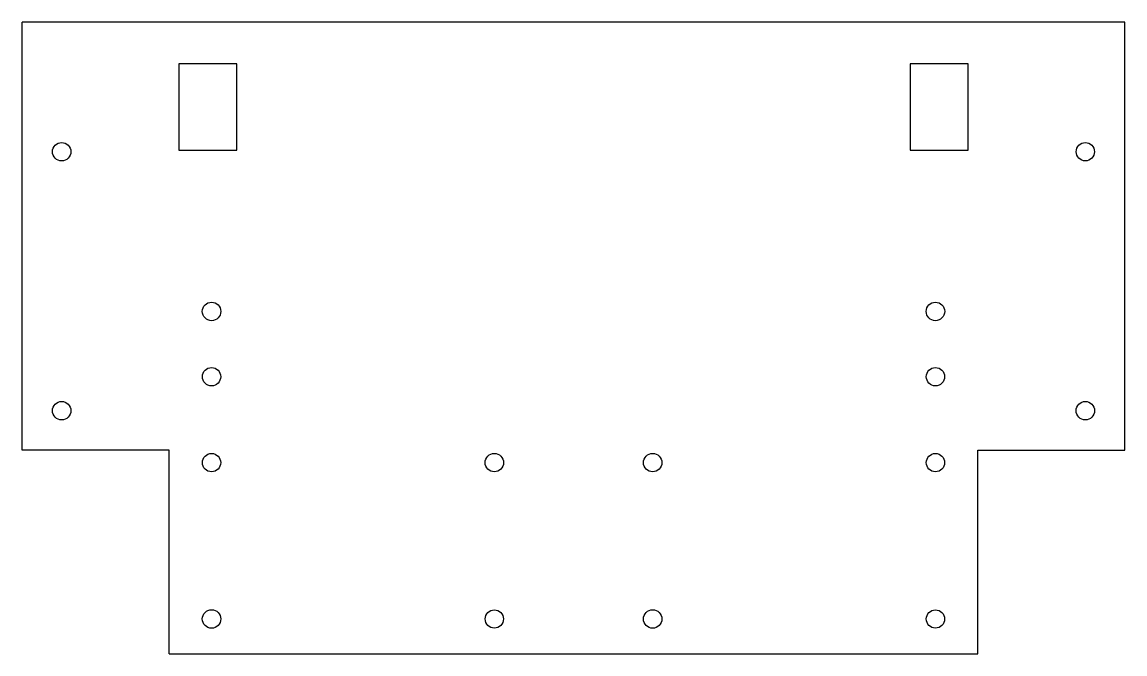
# Model space of a CAD drawing. Header units: millimetres. Extents: x -98 to 98, y -61 to 51.
import ezdxf

# ---------------------------------------------------------------- set-up
doc = ezdxf.new("R2010")
doc.units = ezdxf.units.MM

msp = doc.modelspace()

# ---------------------------------------------------------------- linework, layer by layer
at = {"color": 7, "linetype": 'Continuous', "lineweight": 25}
for p, q in [((97.5, 50.7), (-97.5, 50.7)), ((-97.5, -25), (-97.5, 50.7)), ((97.5, -25), (97.5, 50.7)), ((-59.52, 43.33), (-69.77, 43.33)), ((-69.77, 43.33), (-69.77, 28.07)), ((-59.52, 28.07), (-59.52, 43.33)), ((69.77, 43.33), (59.52, 43.33)), ((59.52, 43.33), (59.52, 28.07)), ((69.77, 28.07), (69.77, 43.33)), ((-69.77, 28.07), (-59.52, 28.07)), ((59.52, 28.07), (69.77, 28.07)), ((-71.5, -25), (-97.5, -25)), ((-71.5, -61), (-71.5, -25)), ((71.5, -25), (97.5, -25)), ((71.5, -61), (71.5, -25)), ((-71.5, -61), (71.5, -61))]:
    msp.add_line(p, q, dxfattribs=at)
for centre, radius in [((-90.5, 27.78), 1.63), ((90.5, 27.78), 1.62), ((-64, -0.46), 1.63), ((64, -0.46), 1.63), ((-64, -12), 1.62), ((64, -12), 1.62), ((-90.5, -18), 1.63), ((90.5, -18), 1.63), ((-64, -27.18), 1.62), ((-14, -27.18), 1.63), ((14, -27.18), 1.63), ((64, -27.18), 1.62), ((-64, -54.82), 1.63), ((-14, -54.82), 1.62), ((14, -54.82), 1.63), ((64, -54.82), 1.62)]:
    msp.add_circle(centre, radius, dxfattribs=at)

doc.saveas('drawing.dxf')
